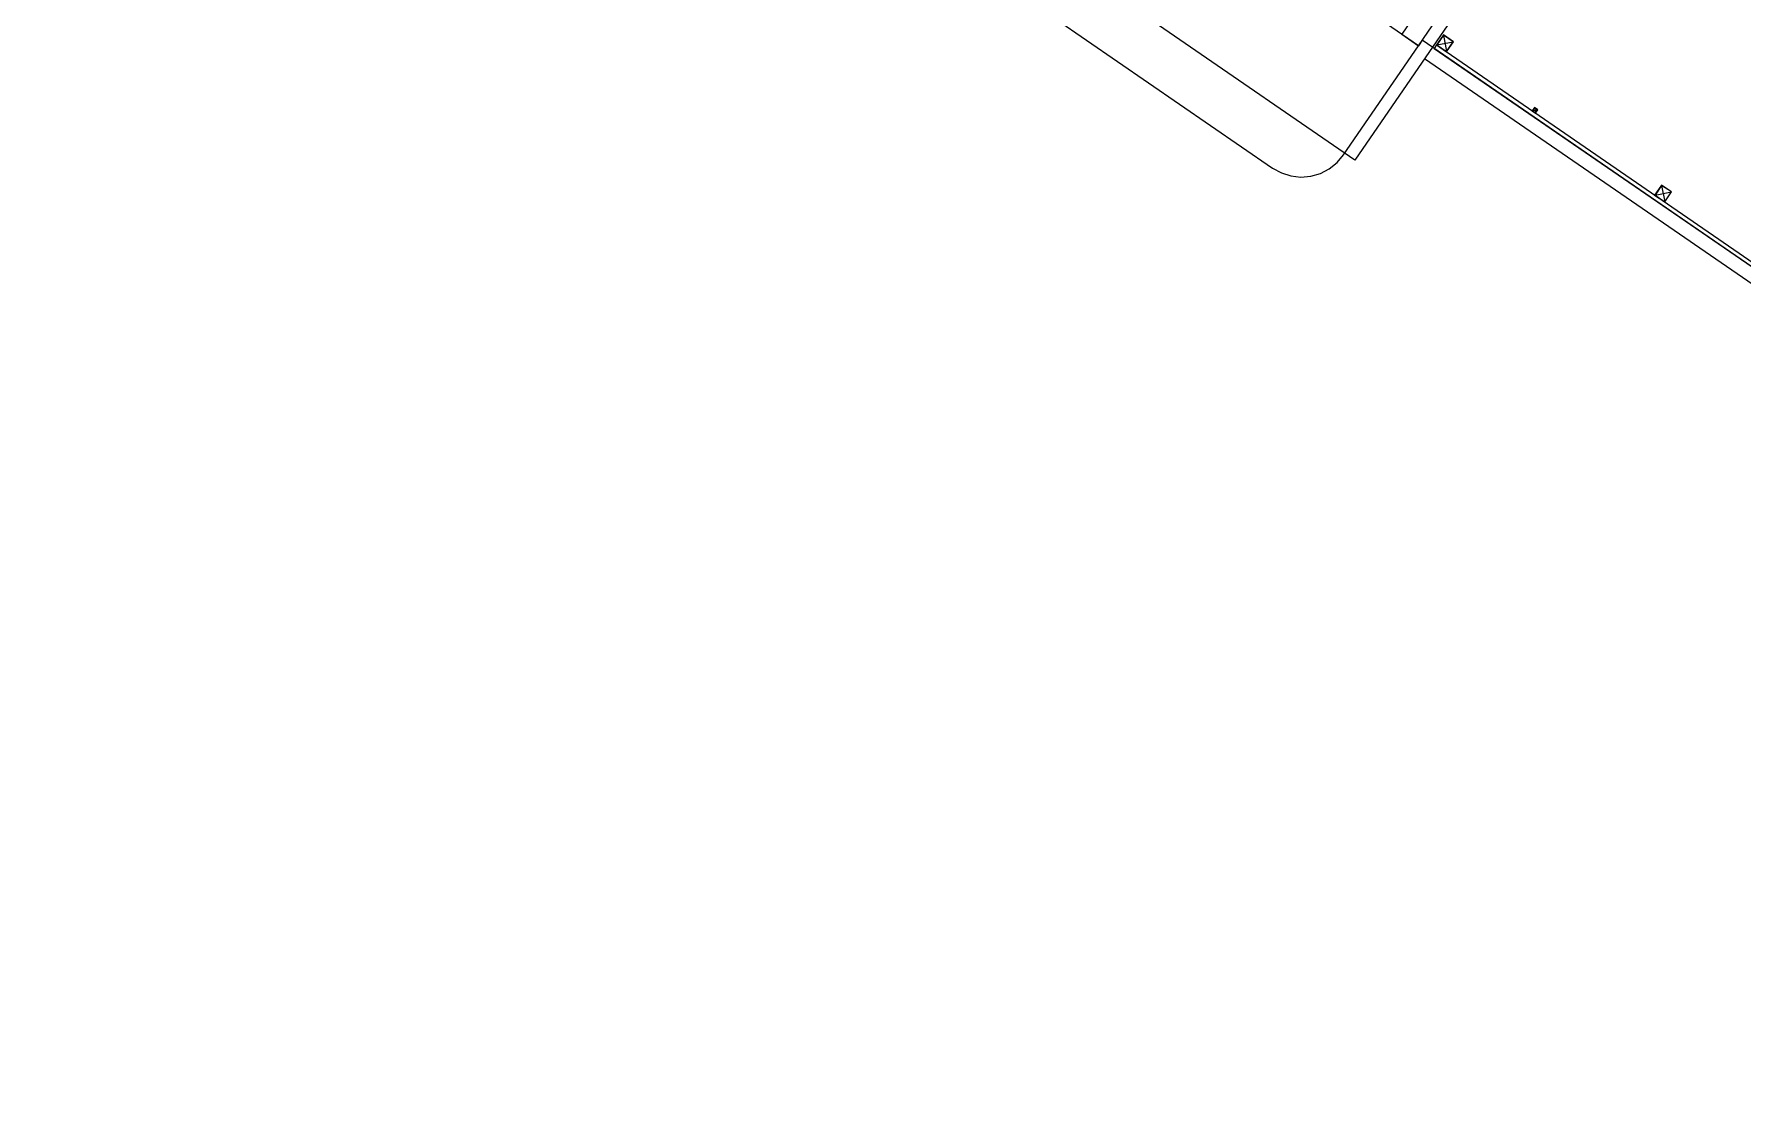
# Model space of a CAD drawing. Header units: metres. Extents: x 2 to 323, y -2 to 254.
# Drawn here: x 94 to 110.77, y 165.6 to 175.96 of the extents above; entities that cross this region are included whole.
import ezdxf

# ---------------------------------------------------------------- set-up
doc = ezdxf.new("R2010")
doc.units = ezdxf.units.M
for name, color, linetype in [('0-EST CORTE', 7, 'Continuous'), ('0-PROYECCIONES', 7, 'Continuous'), ('0-VISTA-005', 7, 'Continuous'), ('0-VISTA-010', 7, 'Continuous')]:
    doc.layers.add(name, color=color, linetype=linetype)

msp = doc.modelspace()

# ---------------------------------------------------------------- linework, layer by layer
msp.add_lwpolyline([(90.081, 187.875), (92.626, 191.576), (90.133, 193.29), (91.317, 195.013), (91.284, 195.036), (92.944, 197.45), (114.105, 182.904), (129.398, 176.048), (129.431, 176.025), (122.372, 165.757), (107.621, 175.897), (107.584, 175.843), (94.976, 184.51), (90.081, 187.875)], close=True)
msp.add_lwpolyline([(90.081, 187.875), (92.626, 191.576), (90.133, 193.29), (91.317, 195.013), (91.284, 195.036), (92.944, 197.45), (114.105, 182.904), (129.398, 176.048), (129.431, 176.025), (122.372, 165.757), (107.621, 175.897), (107.584, 175.843), (94.976, 184.51), (90.081, 187.875)], close=True)
at = {"layer": '0-EST CORTE'}
msp.add_lwpolyline([(107.419, 175.957), (107.584, 175.843), (107.811, 176.173), (107.646, 176.286), (107.419, 175.957)], close=True, dxfattribs=at)
msp.add_lwpolyline([(107.419, 175.957), (107.584, 175.843), (107.811, 176.173), (107.646, 176.286), (107.419, 175.957)], close=True, dxfattribs=at)
at = {"layer": '0-PROYECCIONES'}
msp.add_line((107.642, 175.716), (122.356, 165.601), dxfattribs=at)
msp.add_line((107.642, 175.716), (122.356, 165.601), dxfattribs=at)
msp.add_lwpolyline([(92.522, 191.745), (110.273, 179.543), (106.958, 174.72), (89.207, 186.923), (92.522, 191.745)], close=True, dxfattribs=at)
msp.add_lwpolyline([(92.522, 191.745), (110.273, 179.543), (106.958, 174.72), (89.207, 186.923), (92.522, 191.745)], close=True, dxfattribs=at)
at = {"layer": '0-VISTA-005'}
for p, q in [((91.978, 184.387), (106.152, 174.643)), ((91.978, 184.387), (106.152, 174.643)), ((91.978, 184.387), (106.152, 174.643)), ((107.829, 175.945), (107.858, 175.785)), ((107.829, 175.945), (107.858, 175.785)), ((107.829, 175.945), (107.858, 175.785)), ((106.848, 174.772), (107.584, 175.843)), ((106.848, 174.772), (107.584, 175.843)), ((106.848, 174.772), (107.584, 175.843)), ((107.763, 175.85), (107.923, 175.88)), ((107.763, 175.85), (107.923, 175.88)), ((107.763, 175.85), (107.923, 175.88)), ((108.721, 175.236), (108.731, 175.183)), ((108.721, 175.236), (108.731, 175.183)), ((108.721, 175.236), (108.731, 175.183)), ((108.699, 175.205), (108.753, 175.215)), ((108.699, 175.205), (108.753, 175.215)), ((108.699, 175.205), (108.753, 175.215)), ((109.905, 174.378), (110.065, 174.408)), ((109.905, 174.378), (110.065, 174.408)), ((109.905, 174.378), (110.065, 174.408)), ((109.97, 174.473), (110, 174.313)), ((109.97, 174.473), (110, 174.313)), ((109.97, 174.473), (110, 174.313))]:
    msp.add_line(p, q, dxfattribs=at)
msp.add_lwpolyline([(108.699, 175.205), (108.731, 175.183), (108.753, 175.215), (108.721, 175.236), (108.699, 175.205)], close=True, dxfattribs=at)
msp.add_lwpolyline([(108.699, 175.205), (108.731, 175.183), (108.753, 175.215), (108.721, 175.236), (108.699, 175.205)], close=True, dxfattribs=at)
msp.add_lwpolyline([(108.699, 175.205), (108.731, 175.183), (108.753, 175.215), (108.721, 175.236), (108.699, 175.205)], close=True, dxfattribs=at)
msp.add_lwpolyline([(106.152, 174.643), (106.239, 174.596), (106.332, 174.566), (106.428, 174.555), (106.527, 174.564), (106.621, 174.591), (106.708, 174.636), (106.784, 174.697), (106.848, 174.772)], dxfattribs=at)
msp.add_lwpolyline([(106.152, 174.643), (106.239, 174.596), (106.332, 174.566), (106.428, 174.555), (106.527, 174.564), (106.621, 174.591), (106.708, 174.636), (106.784, 174.697), (106.848, 174.772)], dxfattribs=at)
msp.add_lwpolyline([(106.152, 174.643), (106.239, 174.596), (106.332, 174.566), (106.428, 174.555), (106.527, 174.564), (106.621, 174.591), (106.708, 174.636), (106.784, 174.697), (106.848, 174.772)], dxfattribs=at)
at = {"layer": '0-VISTA-010'}
for p, q in [((107.76, 175.85), (107.737, 175.817)), ((107.76, 175.85), (107.737, 175.817)), ((107.76, 175.85), (107.737, 175.817)), ((107.737, 175.817), (122.372, 165.757)), ((107.737, 175.817), (122.372, 165.757)), ((107.737, 175.817), (122.372, 165.757)), ((107.76, 175.85), (122.361, 165.812)), ((107.76, 175.85), (122.361, 165.812)), ((107.76, 175.85), (122.361, 165.812))]:
    msp.add_line(p, q, dxfattribs=at)
for points in [[(107.76, 175.85), (107.859, 175.782), (107.927, 175.881), (107.828, 175.949), (107.76, 175.85)], [(107.76, 175.85), (107.859, 175.782), (107.927, 175.881), (107.828, 175.949), (107.76, 175.85)], [(107.76, 175.85), (107.859, 175.782), (107.927, 175.881), (107.828, 175.949), (107.76, 175.85)], [(107.763, 175.85), (107.858, 175.785), (107.923, 175.88), (107.829, 175.945), (107.763, 175.85)], [(107.763, 175.85), (107.858, 175.785), (107.923, 175.88), (107.829, 175.945), (107.763, 175.85)], [(107.763, 175.85), (107.858, 175.785), (107.923, 175.88), (107.829, 175.945), (107.763, 175.85)], [(108.698, 175.205), (108.731, 175.182), (108.754, 175.215), (108.721, 175.238), (108.698, 175.205)], [(108.698, 175.205), (108.731, 175.182), (108.754, 175.215), (108.721, 175.238), (108.698, 175.205)], [(108.698, 175.205), (108.731, 175.182), (108.754, 175.215), (108.721, 175.238), (108.698, 175.205)], [(109.901, 174.378), (110, 174.31), (110.068, 174.409), (109.969, 174.476), (109.901, 174.378)], [(109.901, 174.378), (110, 174.31), (110.068, 174.409), (109.969, 174.476), (109.901, 174.378)], [(109.901, 174.378), (110, 174.31), (110.068, 174.409), (109.969, 174.476), (109.901, 174.378)], [(109.905, 174.378), (110, 174.313), (110.065, 174.408), (109.97, 174.473), (109.905, 174.378)], [(109.905, 174.378), (110, 174.313), (110.065, 174.408), (109.97, 174.473), (109.905, 174.378)], [(109.905, 174.378), (110, 174.313), (110.065, 174.408), (109.97, 174.473), (109.905, 174.378)]]:
    msp.add_lwpolyline(points, close=True, dxfattribs=at)

doc.saveas('drawing.dxf')
